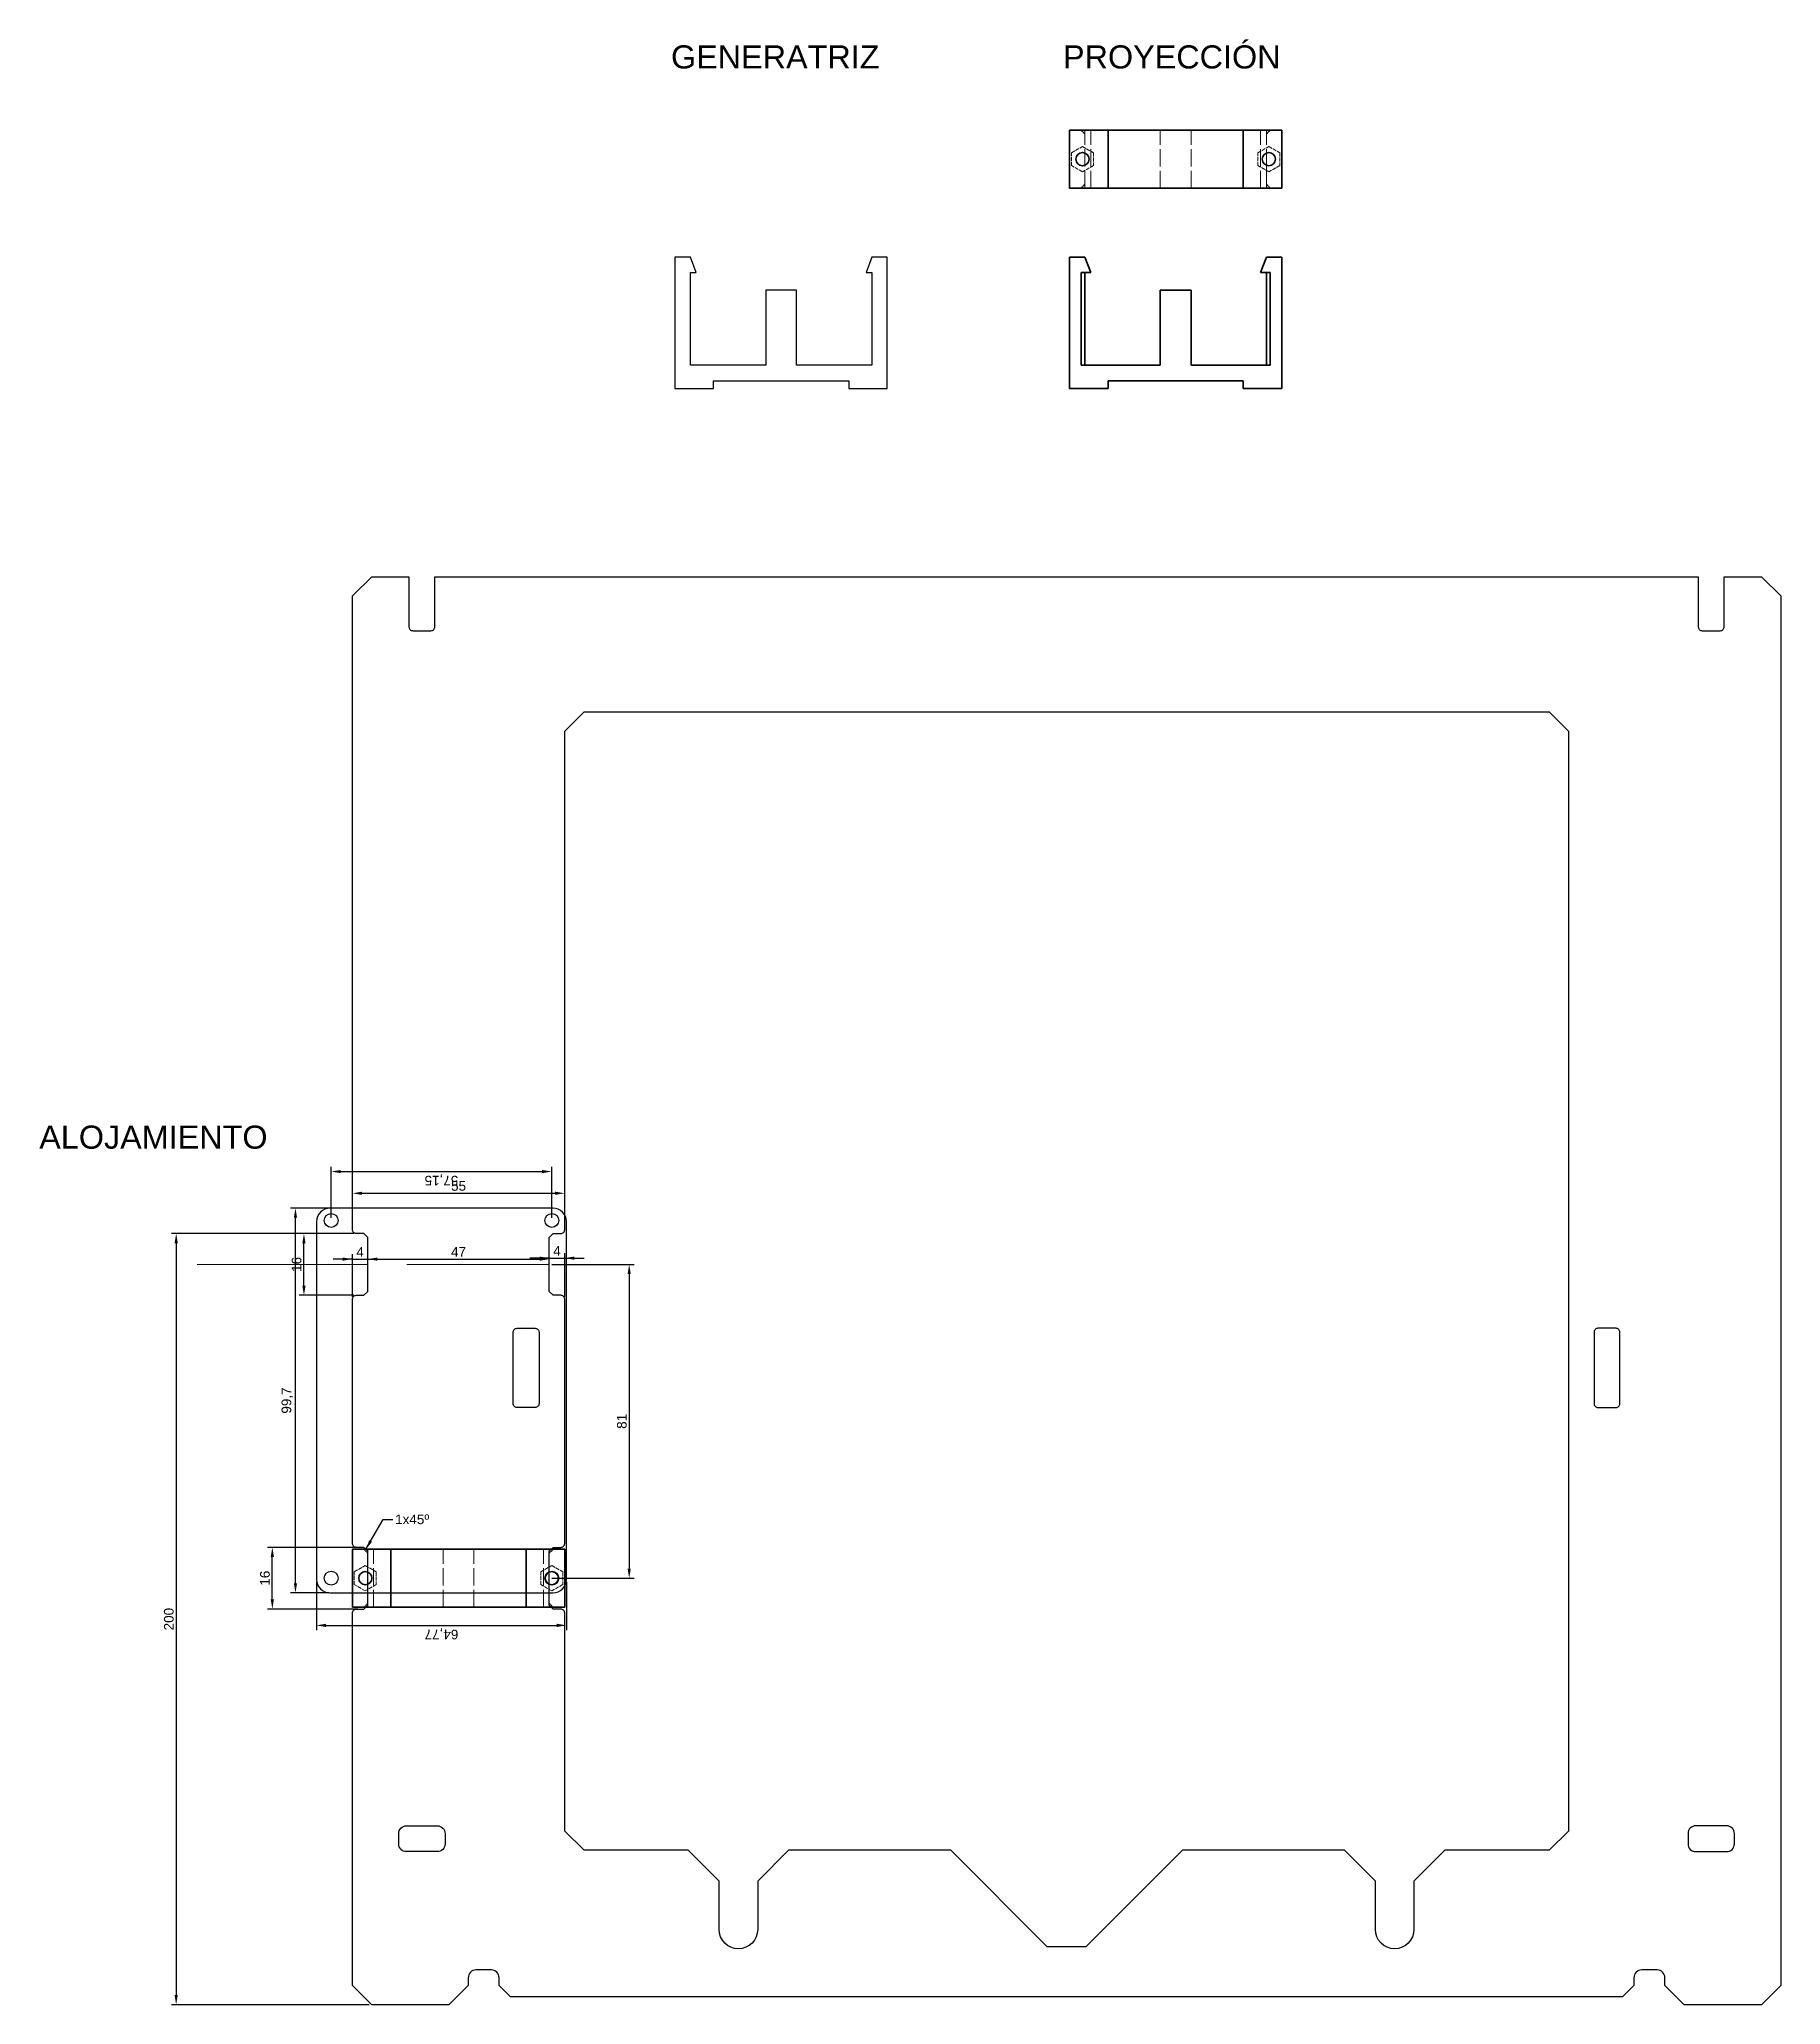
# Model space of a CAD drawing. Extents: x -8911 to -8460, y 1841 to 2351.
import ezdxf

# ---------------------------------------------------------------- set-up
doc = ezdxf.new("R2010")
doc.units = 0
doc.linetypes.add('DASHED', pattern=[15, 12, -3])
doc.linetypes.add('LÍNEAS_OCULTAS', pattern=[9.525, 6.35, -3.175])
doc.layers.get('0').update_dxf_attribs({"linetype": 'CONTINUOUS', "lineweight": 30})
doc.layers.get('Defpoints').update_dxf_attribs({"linetype": 'CONTINUOUS', "lineweight": 13})
doc.layers.add('Oculta', color=30, linetype='LÍNEAS_OCULTAS', lineweight=13)
doc.layers.add('Texto', color=6, linetype='CONTINUOUS', lineweight=13)
doc.styles.add('ROMAND', font='arial.ttf')
doc.dimstyles.new('ISO-25_E01', dxfattribs={"dimtxt": 2.5, "dimasz": 2.5, "dimexe": 1.25, "dimexo": 0.625, "dimtad": 1, "dimdec": 0, "dimtxsty": 'ROMAND', "dimcen": 2.5, "dimadec": 0, "dimazin": 0, "dimtfac": 1, "dimtdec": 0, "dimtmove": 0, "dimatfit": 3, "dimfxl": 1, "dimarcsym": 0})

# ---------------------------------------------------------------- blocks, each defined once
blk = doc.blocks.new('*D1')
at = {"layer": 'Defpoints', "color": 0, "transparency": 16777216}
for p in [(-8850.87, 1959.92), (-8828.13, 1959.92), (-8828.13, 1943.92)]:
    blk.add_point(p, dxfattribs=at)
at = {"layer": 'Texto', "color": 0, "lineweight": -2, "transparency": 16777216}
for p, q in [((-8828.75, 1959.92), (-8852.12, 1959.92)), ((-8850.87, 1946.42), (-8850.87, 1957.42)), ((-8828.75, 1943.92), (-8852.12, 1943.92))]:
    blk.add_line(p, q, dxfattribs=at)
at = {"layer": 'Texto', "color": 0, "transparency": 16777216}
for points in [[(-8850.46, 1957.42), (-8851.29, 1957.42), (-8850.87, 1959.92)], [(-8851.29, 1946.42), (-8850.46, 1946.42), (-8850.87, 1943.92)]]:
    blk.add_solid(points, dxfattribs=at)
at = {"layer": 'Texto', "color": 0, "transparency": 16777216, "insert": (-8852.77, 1951.92), "char_height": 2.5, "attachment_point": 5, "rotation": 90, "style": 'ROMAND'}
blk.add_mtext('16', dxfattribs=at)
blk = doc.blocks.new('*D3')
at = {"layer": 'Defpoints', "color": 0, "transparency": 16777216}
for p in [(-8775.13, 2051.65), (-8830.13, 2042.22), (-8775.13, 2042.22)]:
    blk.add_point(p, dxfattribs=at)
at = {"layer": 'Texto', "color": 0, "lineweight": -2, "transparency": 16777216}
for p, q in [((-8830.13, 2042.85), (-8830.13, 2052.9)), ((-8775.13, 2042.85), (-8775.13, 2052.9)), ((-8827.63, 2051.65), (-8777.63, 2051.65))]:
    blk.add_line(p, q, dxfattribs=at)
at = {"layer": 'Texto', "color": 0, "transparency": 16777216}
for points in [[(-8827.63, 2052.07), (-8827.63, 2051.24), (-8830.13, 2051.65)], [(-8777.63, 2051.24), (-8777.63, 2052.07), (-8775.13, 2051.65)]]:
    blk.add_solid(points, dxfattribs=at)
at = {"layer": 'Texto', "color": 0, "transparency": 16777216, "insert": (-8802.63, 2053.55), "char_height": 2.5, "attachment_point": 5, "style": 'ROMAND'}
blk.add_mtext('55', dxfattribs=at)
blk = doc.blocks.new('*D4')
at = {"layer": 'Defpoints', "color": 0, "transparency": 16777216}
for p in [(-8826.13, 2033.22), (-8779.13, 2034.6), (-8779.13, 2033.22)]:
    blk.add_point(p, dxfattribs=at)
at = {"layer": 'Texto', "color": 0, "lineweight": -2, "transparency": 16777216}
for p, q in [((-8826.13, 2033.85), (-8826.13, 2035.85)), ((-8823.63, 2034.6), (-8781.63, 2034.6)), ((-8779.13, 2033.85), (-8779.13, 2035.85))]:
    blk.add_line(p, q, dxfattribs=at)
at = {"layer": 'Texto', "color": 0, "transparency": 16777216}
for points in [[(-8823.63, 2035.01), (-8823.63, 2034.18), (-8826.13, 2034.6)], [(-8781.63, 2034.18), (-8781.63, 2035.01), (-8779.13, 2034.6)]]:
    blk.add_solid(points, dxfattribs=at)
at = {"layer": 'Texto', "color": 0, "transparency": 16777216, "insert": (-8802.63, 2036.47), "char_height": 2.5, "attachment_point": 5, "style": 'ROMAND'}
blk.add_mtext('47', dxfattribs=at)
blk = doc.blocks.new('*D5')
at = {"layer": 'Defpoints', "color": 0, "transparency": 16777216}
for p in [(-8775.13, 2034.85), (-8779.13, 2026.22), (-8775.13, 2024.22)]:
    blk.add_point(p, dxfattribs=at)
at = {"layer": 'Texto', "color": 0, "lineweight": -2, "transparency": 16777216}
for p, q in [((-8779.13, 2034.85), (-8784.13, 2034.85)), ((-8779.13, 2026.85), (-8779.13, 2036.1)), ((-8779.13, 2034.85), (-8775.13, 2034.85)), ((-8775.13, 2024.85), (-8775.13, 2036.1)), ((-8775.13, 2034.85), (-8770.13, 2034.85))]:
    blk.add_line(p, q, dxfattribs=at)
at = {"layer": 'Texto', "color": 0, "transparency": 16777216}
for points in [[(-8781.63, 2034.43), (-8781.63, 2035.26), (-8779.13, 2034.85)], [(-8772.63, 2035.26), (-8772.63, 2034.43), (-8775.13, 2034.85)]]:
    blk.add_solid(points, dxfattribs=at)
at = {"layer": 'Texto', "color": 0, "transparency": 16777216, "insert": (-8777.13, 2036.72), "char_height": 2.5, "attachment_point": 5, "style": 'ROMAND'}
blk.add_mtext('4', dxfattribs=at)
blk = doc.blocks.new('*D6')
at = {"layer": 'Defpoints', "color": 0, "transparency": 16777216}
for p in [(-8826.13, 2034.6), (-8826.13, 2033.22), (-8830.13, 2024.22)]:
    blk.add_point(p, dxfattribs=at)
at = {"layer": 'Texto', "color": 0, "lineweight": -2, "transparency": 16777216}
for p, q in [((-8830.13, 2034.6), (-8835.13, 2034.6)), ((-8830.13, 2024.85), (-8830.13, 2035.85)), ((-8830.13, 2034.6), (-8826.13, 2034.6)), ((-8826.13, 2033.85), (-8826.13, 2035.85)), ((-8826.13, 2034.6), (-8821.13, 2034.6))]:
    blk.add_line(p, q, dxfattribs=at)
at = {"layer": 'Texto', "color": 0, "transparency": 16777216}
for points in [[(-8832.63, 2034.18), (-8832.63, 2035.01), (-8830.13, 2034.6)], [(-8823.63, 2035.01), (-8823.63, 2034.18), (-8826.13, 2034.6)]]:
    blk.add_solid(points, dxfattribs=at)
at = {"layer": 'Texto', "color": 0, "transparency": 16777216, "insert": (-8828.13, 2036.47), "char_height": 2.5, "attachment_point": 5, "style": 'ROMAND'}
blk.add_mtext('4', dxfattribs=at)
blk = doc.blocks.new('*D7')
at = {"layer": 'Defpoints', "color": 0, "transparency": 16777216}
for p in [(-8829.13, 2041.22), (-8875.78, 1841.42), (-8825.13, 1841.42)]:
    blk.add_point(p, dxfattribs=at)
at = {"layer": 'Texto', "color": 0, "lineweight": -2, "transparency": 16777216}
for p, q in [((-8829.75, 2041.22), (-8877.03, 2041.22)), ((-8875.78, 2038.72), (-8875.78, 1843.92)), ((-8825.75, 1841.42), (-8877.03, 1841.42))]:
    blk.add_line(p, q, dxfattribs=at)
at = {"layer": 'Texto', "color": 0, "transparency": 16777216}
for points in [[(-8875.36, 2038.72), (-8876.2, 2038.72), (-8875.78, 2041.22)], [(-8876.2, 1843.92), (-8875.36, 1843.92), (-8875.78, 1841.42)]]:
    blk.add_solid(points, dxfattribs=at)
at = {"layer": 'Texto', "color": 0, "transparency": 16777216, "insert": (-8877.68, 1941.32), "char_height": 2.5, "attachment_point": 5, "rotation": 90, "style": 'ROMAND'}
blk.add_mtext('200', dxfattribs=at)
blk = doc.blocks.new('*D8')
at = {"layer": 'Defpoints', "color": 0, "transparency": 16777216}
for p in [(-8842.68, 2041.22), (-8829.13, 2041.22), (-8829.13, 2025.22)]:
    blk.add_point(p, dxfattribs=at)
at = {"layer": 'Texto', "color": 0, "lineweight": -2, "transparency": 16777216}
for p, q in [((-8829.75, 2041.22), (-8843.93, 2041.22)), ((-8842.68, 2027.72), (-8842.68, 2038.72)), ((-8829.75, 2025.22), (-8843.93, 2025.22))]:
    blk.add_line(p, q, dxfattribs=at)
at = {"layer": 'Texto', "color": 0, "transparency": 16777216}
for points in [[(-8842.27, 2038.72), (-8843.1, 2038.72), (-8842.68, 2041.22)], [(-8843.1, 2027.72), (-8842.27, 2027.72), (-8842.68, 2025.22)]]:
    blk.add_solid(points, dxfattribs=at)
at = {"layer": 'Texto', "color": 0, "transparency": 16777216, "insert": (-8844.59, 2033.22), "char_height": 2.5, "attachment_point": 5, "rotation": 90, "style": 'ROMAND'}
blk.add_mtext('16', dxfattribs=at)
blk = doc.blocks.new('*D9')
at = {"layer": 'Defpoints', "color": 0, "transparency": 16777216}
for p in [(-8779.13, 2033.22), (-8779.13, 1951.92), (-8758.42, 1951.92)]:
    blk.add_point(p, dxfattribs=at)
at = {"layer": 'Texto', "color": 0, "lineweight": -2, "transparency": 16777216}
for p, q in [((-8778.5, 2033.22), (-8757.17, 2033.22)), ((-8758.42, 2030.72), (-8758.42, 1954.42)), ((-8778.5, 1951.92), (-8757.17, 1951.92))]:
    blk.add_line(p, q, dxfattribs=at)
at = {"layer": 'Texto', "color": 0, "transparency": 16777216}
for points in [[(-8758.01, 2030.72), (-8758.84, 2030.72), (-8758.42, 2033.22)], [(-8758.84, 1954.42), (-8758.01, 1954.42), (-8758.42, 1951.92)]]:
    blk.add_solid(points, dxfattribs=at)
at = {"layer": 'Texto', "color": 0, "transparency": 16777216, "insert": (-8760.32, 1992.57), "char_height": 2.5, "attachment_point": 5, "rotation": 90, "style": 'ROMAND'}
blk.add_mtext('81', dxfattribs=at)
blk = doc.blocks.new('*D10')
at = {"layer": 'Defpoints', "color": 0, "transparency": 16777216}
for p in [(99.7, 70.21), (0, 60.96), (99.7, 59.54)]:
    blk.add_point(p, dxfattribs=at)
at = {"layer": 'Texto', "color": 0, "lineweight": -2, "transparency": 16777216}
for p, q in [((0, 61.59), (0, 71.46)), ((99.7, 60.16), (99.7, 71.46)), ((2.5, 70.21), (97.2, 70.21))]:
    blk.add_line(p, q, dxfattribs=at)
at = {"layer": 'Texto', "color": 0, "transparency": 16777216}
for points in [[(2.5, 70.62), (2.5, 69.79), (0, 70.21)], [(97.2, 70.62), (97.2, 69.79), (99.7, 70.21)]]:
    blk.add_solid(points, dxfattribs=at)
at = {"layer": 'Texto', "color": 0, "transparency": 16777216, "insert": (49.85, 72.33), "char_height": 2.5, "attachment_point": 5, "style": 'ROMAND'}
blk.add_mtext('99,7', dxfattribs=at)
blk = doc.blocks.new('*D11')
at = {"layer": 'Defpoints', "color": 0, "transparency": 16777216}
for p in [(96.52, 60.96), (96.52, 3.81), (109.18, 3.81)]:
    blk.add_point(p, dxfattribs=at)
at = {"layer": 'Texto', "color": 0, "lineweight": -2, "transparency": 16777216}
for p, q in [((97.15, 60.96), (110.43, 60.96)), ((109.18, 58.46), (109.18, 6.31)), ((97.15, 3.81), (110.43, 3.81))]:
    blk.add_line(p, q, dxfattribs=at)
at = {"layer": 'Texto', "color": 0, "transparency": 16777216}
for points in [[(108.76, 58.46), (109.59, 58.46), (109.18, 60.96)], [(108.76, 6.31), (109.59, 6.31), (109.18, 3.81)]]:
    blk.add_solid(points, dxfattribs=at)
at = {"layer": 'Texto', "color": 0, "transparency": 16777216, "insert": (107.05, 32.39), "char_height": 2.5, "attachment_point": 5, "rotation": 90, "style": 'ROMAND'}
blk.add_mtext('57,15', dxfattribs=at)
blk = doc.blocks.new('*D12')
at = {"layer": 'Defpoints', "color": 0, "transparency": 16777216}
for p in [(3.5, 64.77), (-8.41, 0), (3.5, 0)]:
    blk.add_point(p, dxfattribs=at)
at = {"layer": 'Texto', "color": 0, "lineweight": -2, "transparency": 16777216}
for p, q in [((2.87, 64.77), (-9.66, 64.77)), ((-8.41, 62.27), (-8.41, 2.5)), ((2.87, 0), (-9.66, 0))]:
    blk.add_line(p, q, dxfattribs=at)
at = {"layer": 'Texto', "color": 0, "transparency": 16777216}
for points in [[(-8.83, 62.27), (-7.99, 62.27), (-8.41, 64.77)], [(-8.83, 2.5), (-7.99, 2.5), (-8.41, 0)]]:
    blk.add_solid(points, dxfattribs=at)
at = {"layer": 'Texto', "color": 0, "transparency": 16777216, "insert": (-10.54, 32.38), "char_height": 2.5, "attachment_point": 5, "rotation": 90, "style": 'ROMAND'}
blk.add_mtext('64,77', dxfattribs=at)
blk = doc.blocks.new('A$C55BF377A')
at = {"lineweight": 35, "ltscale": 0.375}
for p, q in [((-51.649994, -7.5), (-51.649994, 7.5)), ((-41.649994, -7.5), (-41.649994, 7.5)), ((-6.649994, -7.5), (-6.649994, 7.5)), ((3.350006, -7.5), (3.350006, 7.5))]:
    blk.add_line(p, q, dxfattribs=at)
at = {"lineweight": 35, "ltscale": 0.25}
for p, q in [((-51.649994, 7.5), (-41.649994, 7.5)), ((3.350006, 7.5), (-6.649994, 7.5)), ((-51.649994, -7.5), (-41.649994, -7.5)), ((3.350006, -7.5), (-6.649994, -7.5))]:
    blk.add_line(p, q, dxfattribs=at)
at = {"lineweight": 35, "ltscale": 0.4375}
for p, q in [((-41.649994, 7.5), (-24.149994, 7.5)), ((-6.649994, 7.5), (-24.149994, 7.5)), ((-41.649994, -7.5), (-24.149994, -7.5)), ((-6.649994, -7.5), (-24.149994, -7.5))]:
    blk.add_line(p, q, dxfattribs=at)
at = {"lineweight": 35}
for centre in [(-48.299988, 0), (0, 0)]:
    blk.add_circle(centre, 1.7, dxfattribs=at)
at = {"layer": 'Oculta', "linetype": 'DASHED', "lineweight": 13, "ltscale": 0.035355}
for p, q in [((-48.649994, 7.5), (-47.649994, 6.5)), ((0.350006, 7.5), (-0.649994, 6.5)), ((-48.649994, -7.5), (-47.649994, -6.5)), ((0.350006, -7.5), (-0.649994, -6.5))]:
    blk.add_line(p, q, dxfattribs=at)
at = {"layer": 'Oculta', "linetype": 'DASHED', "lineweight": 13, "ltscale": 0.375}
for p, q in [((-47.649994, -7.5), (-47.649994, 7.5)), ((-46.149994, -7.5), (-46.149994, 7.5)), ((-28.149994, -7.5), (-28.149994, 7.5)), ((-20.149994, -7.5), (-20.149994, 7.5)), ((-2.149994, -7.5), (-2.149994, 7.5)), ((-0.649994, -7.5), (-0.649994, 7.5))]:
    blk.add_line(p, q, dxfattribs=at)
at = {"layer": 'Oculta', "linetype": 'DASHED', "lineweight": 13, "ltscale": 0.082273}
for p, q in [((-51.149994, 1.645447), (-48.299988, 3.290894)), ((-48.299988, 3.290894), (-45.449982, 1.645447)), ((-2.850006, 1.645447), (0, 3.290894)), ((0, 3.290894), (2.850006, 1.645447)), ((-48.299988, -3.290894), (-51.149994, -1.645447)), ((-45.449982, -1.645447), (-48.299988, -3.290894)), ((0, -3.290894), (-2.850006, -1.645447)), ((2.850006, -1.645447), (0, -3.290894))]:
    blk.add_line(p, q, dxfattribs=at)
at = {"layer": 'Oculta', "linetype": 'DASHED', "lineweight": 13, "ltscale": 0.082272}
for p, q in [((-51.149994, -1.645447), (-51.149994, 1.645447)), ((-45.449982, 1.645447), (-45.449982, -1.645447)), ((-2.850006, -1.645447), (-2.850006, 1.645447)), ((2.850006, 1.645447), (2.850006, -1.645447))]:
    blk.add_line(p, q, dxfattribs=at)
at = {"layer": 'Oculta', "linetype": 'DASHED', "lineweight": 13, "ltscale": 0.03362}
blk.add_line((-0.649994, -1.570824), (-0.649994, -2.915619), dxfattribs=at)
blk = doc.blocks.new('A$C30BA009A')
blk.add_lwpolyline([(-0.31, -3.81), (92.39, -3.81, 0.414214), (95.89, -0.31), (95.89, 57.46, 0.414214), (92.39, 60.96), (-0.31, 60.96, 0.414214), (-3.81, 57.46), (-3.81, -0.31, 0.414214)], format="xyb", close=True)
for centre in [(0, 57.15), (92.71, 57.15), (0, 0), (92.71, 0)]:
    blk.add_circle(centre, 1.8)
at = {"layer": 'Texto'}
dim = blk.add_linear_dim(base=(95.89, 66.4), p1=(-3.81, 57.15), p2=(95.89, 55.73), dimstyle='ISO-25_E01', dxfattribs=at)
dim.commit()
dim.dimension.update_dxf_attribs({"geometry": '*D10', "text_midpoint": (46.04, 68.52), "insert": (-3.81, -3.81)})
for base, p1, p2, picture, middle in [((-12.22, -3.81), (-0.31, 60.96), (-0.31, -3.81), '*D12', (-14.35, 28.57)), ((105.37, 0), (92.71, 57.15), (92.71, 0), '*D11', (103.24, 28.58))]:
    dim = blk.add_linear_dim(base=base, p1=p1, p2=p2, angle=90, dimstyle='ISO-25_E01', dxfattribs=at)
    dim.commit()
    dim.dimension.update_dxf_attribs({"geometry": picture, "text_midpoint": middle, "insert": (-3.81, -3.81)})

msp = doc.modelspace()

# ---------------------------------------------------------------- linework, layer by layer
at = {"lineweight": 35, "ltscale": 0.375}
for p, q in [((-8644.36, 2312.1), (-8644.36, 2327.1)), ((-8634.36, 2312.1), (-8634.36, 2327.1)), ((-8599.36, 2312.1), (-8599.36, 2327.1)), ((-8589.36, 2312.1), (-8589.36, 2327.1))]:
    msp.add_line(p, q, dxfattribs=at)
at = {"lineweight": 35, "ltscale": 0.25}
for p, q in [((-8644.36, 2327.1), (-8634.36, 2327.1)), ((-8589.36, 2327.1), (-8599.36, 2327.1)), ((-8644.36, 2312.1), (-8634.36, 2312.1)), ((-8589.36, 2312.1), (-8599.36, 2312.1)), ((-8644.36, 2260.19), (-8634.36, 2260.19)), ((-8589.36, 2260.19), (-8599.36, 2260.19))]:
    msp.add_line(p, q, dxfattribs=at)
at = {"lineweight": 35, "ltscale": 0.4375}
for p, q in [((-8634.36, 2327.1), (-8616.86, 2327.1)), ((-8599.36, 2327.1), (-8616.86, 2327.1)), ((-8634.36, 2312.1), (-8616.86, 2312.1)), ((-8599.36, 2312.1), (-8616.86, 2312.1)), ((-8634.36, 2262.19), (-8616.86, 2262.19)), ((-8599.36, 2262.19), (-8616.86, 2262.19))]:
    msp.add_line(p, q, dxfattribs=at)
at = {"lineweight": 35}
for p, q in [((-8644.36, 2294.19), (-8644.36, 2260.19)), ((-8589.36, 2294.19), (-8589.36, 2260.19)), ((-8641.36, 2266.19), (-8641.36, 2290.19)), ((-8640.36, 2266.19), (-8640.36, 2290.19)), ((-8593.36, 2266.19), (-8593.36, 2290.19)), ((-8592.36, 2266.19), (-8592.36, 2290.19)), ((-8641.36, 2266.19), (-8620.86, 2266.19)), ((-8612.86, 2266.19), (-8592.36, 2266.19))]:
    msp.add_line(p, q, dxfattribs=at)
at = {"lineweight": 35, "ltscale": 0.1}
for p, q in [((-8644.36, 2294.19), (-8640.36, 2294.19)), ((-8589.36, 2294.19), (-8593.36, 2294.19)), ((-8620.86, 2285.69), (-8616.86, 2285.69)), ((-8612.86, 2285.69), (-8616.86, 2285.69))]:
    msp.add_line(p, q, dxfattribs=at)
at = {"lineweight": 35, "ltscale": 0.1068}
for p, q in [((-8640.36, 2294.19), (-8638.86, 2290.19)), ((-8593.36, 2294.19), (-8594.86, 2290.19))]:
    msp.add_line(p, q, dxfattribs=at)
at = {"lineweight": 35, "ltscale": 0.0625}
for p, q in [((-8641.36, 2290.19), (-8638.86, 2290.19)), ((-8594.86, 2290.19), (-8592.36, 2290.19))]:
    msp.add_line(p, q, dxfattribs=at)
at = {"lineweight": 35, "ltscale": 0.4875}
for p, q in [((-8620.86, 2266.19), (-8620.86, 2285.69)), ((-8612.86, 2266.19), (-8612.86, 2285.69))]:
    msp.add_line(p, q, dxfattribs=at)
at = {"lineweight": 35, "ltscale": 0.05}
for p, q in [((-8634.36, 2260.19), (-8634.36, 2262.19)), ((-8599.36, 2260.19), (-8599.36, 2262.19))]:
    msp.add_line(p, q, dxfattribs=at)
msp.add_lwpolyline([(-8691.56, 2294.19), (-8695.56, 2294.19), (-8697.06, 2290.19), (-8695.56, 2290.19), (-8695.56, 2266.19), (-8715.06, 2266.19), (-8715.06, 2285.69), (-8719.06, 2285.69), (-8723.06, 2285.69), (-8723.06, 2266.19), (-8742.56, 2266.19), (-8742.56, 2290.19), (-8741.06, 2290.19), (-8742.56, 2294.19), (-8746.56, 2294.19), (-8746.56, 2260.19), (-8736.56, 2260.19), (-8736.56, 2262.19), (-8719.06, 2262.19), (-8701.56, 2262.19), (-8701.56, 2260.19), (-8691.56, 2260.19)], close=True)
for points in [[(-8645.13, 1843.42), (-8789.13, 1843.42), (-8792.13, 1846.42), (-8792.13, 1848.42, 0.414214), (-8794.13, 1850.42), (-8798.13, 1850.42, 0.414214), (-8800.13, 1848.42), (-8800.13, 1846.42), (-8805.13, 1841.42), (-8825.13, 1841.42), (-8830.13, 1846.42), (-8830.13, 1881.17), (-8830.13, 1942.92, -0.414214), (-8829.13, 1943.92), (-8827.13, 1943.92), (-8826.13, 1944.92), (-8826.13, 1958.92), (-8827.13, 1959.92), (-8829.13, 1959.92, -0.414214), (-8830.13, 1960.92), (-8830.13, 2024.22, -0.414214), (-8829.13, 2025.22), (-8827.13, 2025.22), (-8826.13, 2026.22), (-8826.13, 2040.22), (-8827.13, 2041.22), (-8829.13, 2041.22, -0.414214), (-8830.13, 2042.22), (-8830.13, 2206.42), (-8825.13, 2211.42), (-8815.48, 2211.42), (-8815.48, 2198.42, 0.414214), (-8814.48, 2197.42), (-8809.78, 2197.42, 0.414214), (-8808.78, 2198.42), (-8808.78, 2211.42), (-8645.13, 2211.42), (-8481.48, 2211.42), (-8481.48, 2198.42, 0.414214), (-8480.48, 2197.42), (-8475.78, 2197.42, 0.414214), (-8474.78, 2198.42), (-8474.78, 2211.42), (-8465.13, 2211.42), (-8460.13, 2206.42), (-8460.13, 1943.92), (-8460.13, 1881.17), (-8460.13, 1846.42), (-8465.13, 1841.42), (-8485.13, 1841.42), (-8490.13, 1846.42), (-8490.13, 1848.42, 0.414214), (-8492.13, 1850.42), (-8496.13, 1850.42, 0.414214), (-8498.13, 1848.42), (-8498.13, 1846.42), (-8501.13, 1843.42)], [(-8645.13, 2176.42), (-8520.13, 2176.42), (-8515.13, 2171.42), (-8515.13, 1943.92), (-8515.13, 1886.42), (-8520.13, 1881.42), (-8547.13, 1881.42), (-8555.13, 1873.42), (-8555.13, 1860.92, -1), (-8565.13, 1860.92), (-8565.13, 1873.42), (-8573.13, 1881.42), (-8615.13, 1881.42), (-8640.13, 1856.42), (-8645.13, 1856.42), (-8650.13, 1856.42), (-8675.13, 1881.42), (-8717.13, 1881.42), (-8725.13, 1873.42), (-8725.13, 1860.92, -1), (-8735.13, 1860.92), (-8735.13, 1873.42), (-8743.13, 1881.42), (-8770.13, 1881.42), (-8775.13, 1886.42), (-8775.13, 1942.92, 0.414214), (-8776.13, 1943.92), (-8778.13, 1943.92), (-8779.13, 1944.92), (-8779.13, 1958.92), (-8778.13, 1959.92), (-8776.13, 1959.92, 0.414214), (-8775.13, 1960.92), (-8775.13, 2024.22, 0.414214), (-8776.13, 2025.22), (-8778.13, 2025.22), (-8779.13, 2026.22), (-8779.13, 2040.22), (-8778.13, 2041.22), (-8776.13, 2041.22, 0.414214), (-8775.13, 2042.22), (-8775.13, 2171.42), (-8770.13, 2176.42)], [(-8781.78, 2015.67), (-8781.78, 1997.17, -0.414214), (-8782.78, 1996.17), (-8787.48, 1996.17, -0.414214), (-8788.48, 1997.17), (-8788.48, 2015.67, -0.414214), (-8787.48, 2016.67), (-8782.78, 2016.67, -0.414214)], [(-8508.48, 2015.67), (-8508.48, 1997.17, 0.414214), (-8507.48, 1996.17), (-8502.78, 1996.17, 0.414214), (-8501.78, 1997.17), (-8501.78, 2015.67, 0.414214), (-8502.78, 2016.67), (-8507.48, 2016.67, 0.414214)], [(-8808.13, 1881.07), (-8816.13, 1881.07, -0.414214), (-8818.13, 1883.07), (-8818.13, 1885.77, -0.414214), (-8816.13, 1887.77), (-8808.13, 1887.77, -0.414214), (-8806.13, 1885.77), (-8806.13, 1883.07, -0.414214)], [(-8482.13, 1881.07), (-8474.13, 1881.07, 0.414214), (-8472.13, 1883.07), (-8472.13, 1885.77, 0.414214), (-8474.13, 1887.77), (-8482.13, 1887.77, 0.414214), (-8484.13, 1885.77), (-8484.13, 1883.07, 0.414214)]]:
    msp.add_lwpolyline(points, format="xyb", close=True)
at = {"lineweight": 35}
for centre in [(-8641.01, 2319.6), (-8592.71, 2319.6)]:
    msp.add_circle(centre, 1.7, dxfattribs=at)
at = {"layer": 'Oculta', "linetype": 'DASHED', "lineweight": 13, "ltscale": 0.082273}
for p, q in [((-8643.86, 2321.24), (-8641.01, 2322.89)), ((-8641.01, 2322.89), (-8638.16, 2321.24)), ((-8595.56, 2321.24), (-8592.71, 2322.89)), ((-8592.71, 2322.89), (-8589.86, 2321.24)), ((-8641.01, 2316.3), (-8643.86, 2317.95)), ((-8638.16, 2317.95), (-8641.01, 2316.3)), ((-8592.71, 2316.3), (-8595.56, 2317.95)), ((-8589.86, 2317.95), (-8592.71, 2316.3))]:
    msp.add_line(p, q, dxfattribs=at)
at = {"layer": 'Oculta', "linetype": 'DASHED', "lineweight": 13, "ltscale": 0.035355}
for p, q in [((-8641.36, 2327.1), (-8640.36, 2326.1)), ((-8592.36, 2327.1), (-8593.36, 2326.1)), ((-8641.36, 2312.1), (-8640.36, 2313.1)), ((-8592.36, 2312.1), (-8593.36, 2313.1))]:
    msp.add_line(p, q, dxfattribs=at)
at = {"layer": 'Oculta', "linetype": 'DASHED', "lineweight": 13, "ltscale": 0.375}
for p, q in [((-8640.36, 2312.1), (-8640.36, 2327.1)), ((-8638.86, 2312.1), (-8638.86, 2327.1)), ((-8620.86, 2312.1), (-8620.86, 2327.1)), ((-8612.86, 2312.1), (-8612.86, 2327.1)), ((-8594.86, 2312.1), (-8594.86, 2327.1)), ((-8593.36, 2312.1), (-8593.36, 2327.1))]:
    msp.add_line(p, q, dxfattribs=at)
at = {"layer": 'Oculta', "linetype": 'DASHED', "lineweight": 13, "ltscale": 0.082272}
for p, q in [((-8643.86, 2317.95), (-8643.86, 2321.24)), ((-8638.16, 2321.24), (-8638.16, 2317.95)), ((-8595.56, 2317.95), (-8595.56, 2321.24)), ((-8589.86, 2321.24), (-8589.86, 2317.95))]:
    msp.add_line(p, q, dxfattribs=at)
at = {"layer": 'Oculta', "linetype": 'DASHED', "lineweight": 13, "ltscale": 0.03362}
msp.add_line((-8593.36, 2318.02), (-8593.36, 2316.68), dxfattribs=at)
at = {"layer": 'Texto'}
for p, q in [((-8826.13, 2033.22), (-8870.37, 2033.22)), ((-8779.13, 2033.22), (-8816.03, 2033.22))]:
    msp.add_line(p, q, dxfattribs=at)

# ---------------------------------------------------------------- block references
at = {"rotation": 90}
msp.add_blockref('A$C30BA009A', (-8778.48, 1951.92), dxfattribs=at)
msp.add_blockref('A$C55BF377A', (-8778.48, 1951.92))

# ---------------------------------------------------------------- texts
at = {"layer": 'Texto', "style": 'ROMAND'}
for s, p in [('GENERATRIZ', (-8747.59, 2343.09)), ('PROYECCIÓN', (-8646.04, 2343.09)), ('ALOJAMIENTO', (-8911.25, 2063.2))]:
    msp.add_text(s, height=6, dxfattribs=at).set_placement(p)
at = {"layer": 'Texto', "insert": (-8819.06, 1965.89), "char_height": 2.5, "attachment_point": 7, "style": 'ROMAND'}
msp.add_mtext('1x45º', dxfattribs=at)

# ---------------------------------------------------------------- dimensions: what is measured, and where the dimension line sits
at = {"layer": 'Texto'}
for base, p1, p2, picture, middle in [((-8775.13, 2051.65), (-8830.13, 2042.22), (-8775.13, 2042.22), '*D3', (-8802.63, 2053.55)), ((-8826.13, 2034.6), (-8830.13, 2024.22), (-8826.13, 2033.22), '*D6', (-8828.13, 2036.47)), ((-8779.13, 2034.6), (-8826.13, 2033.22), (-8779.13, 2033.22), '*D4', (-8802.63, 2036.47)), ((-8775.13, 2034.85), (-8779.13, 2026.22), (-8775.13, 2024.22), '*D5', (-8777.13, 2036.72))]:
    dim = msp.add_linear_dim(base=base, p1=p1, p2=p2, dimstyle='ISO-25_E01', dxfattribs=at)
    dim.commit()
    dim.dimension.update_dxf_attribs({"geometry": picture, "text_midpoint": middle})
for base, p1, p2, picture, middle in [((-8875.78, 1841.42), (-8829.13, 2041.22), (-8825.13, 1841.42), '*D7', (-8877.68, 1941.32)), ((-8842.68, 2041.22), (-8829.13, 2025.22), (-8829.13, 2041.22), '*D8', (-8844.59, 2033.22)), ((-8758.42, 1951.92), (-8779.13, 2033.22), (-8779.13, 1951.92), '*D9', (-8760.32, 1992.57)), ((-8850.87, 1959.92), (-8828.13, 1943.92), (-8828.13, 1959.92), '*D1', (-8852.77, 1951.92))]:
    dim = msp.add_linear_dim(base=base, p1=p1, p2=p2, angle=90, dimstyle='ISO-25_E01', dxfattribs=at)
    dim.commit()
    dim.dimension.update_dxf_attribs({"geometry": picture, "text_midpoint": middle})

# ---------------------------------------------------------------- leaders
at = {"layer": 'Texto', "annotation_type": 0, "has_hookline": 1, "hookline_direction": 0, "text_width": 8.39}
msp.add_leader([(-8826.63, 1959.42), (-8822.19, 1967.14), (-8819.69, 1967.14)], dimstyle='ISO-25_E01', override={"dimtad": 0}, dxfattribs=at)

doc.saveas('drawing.dxf')
